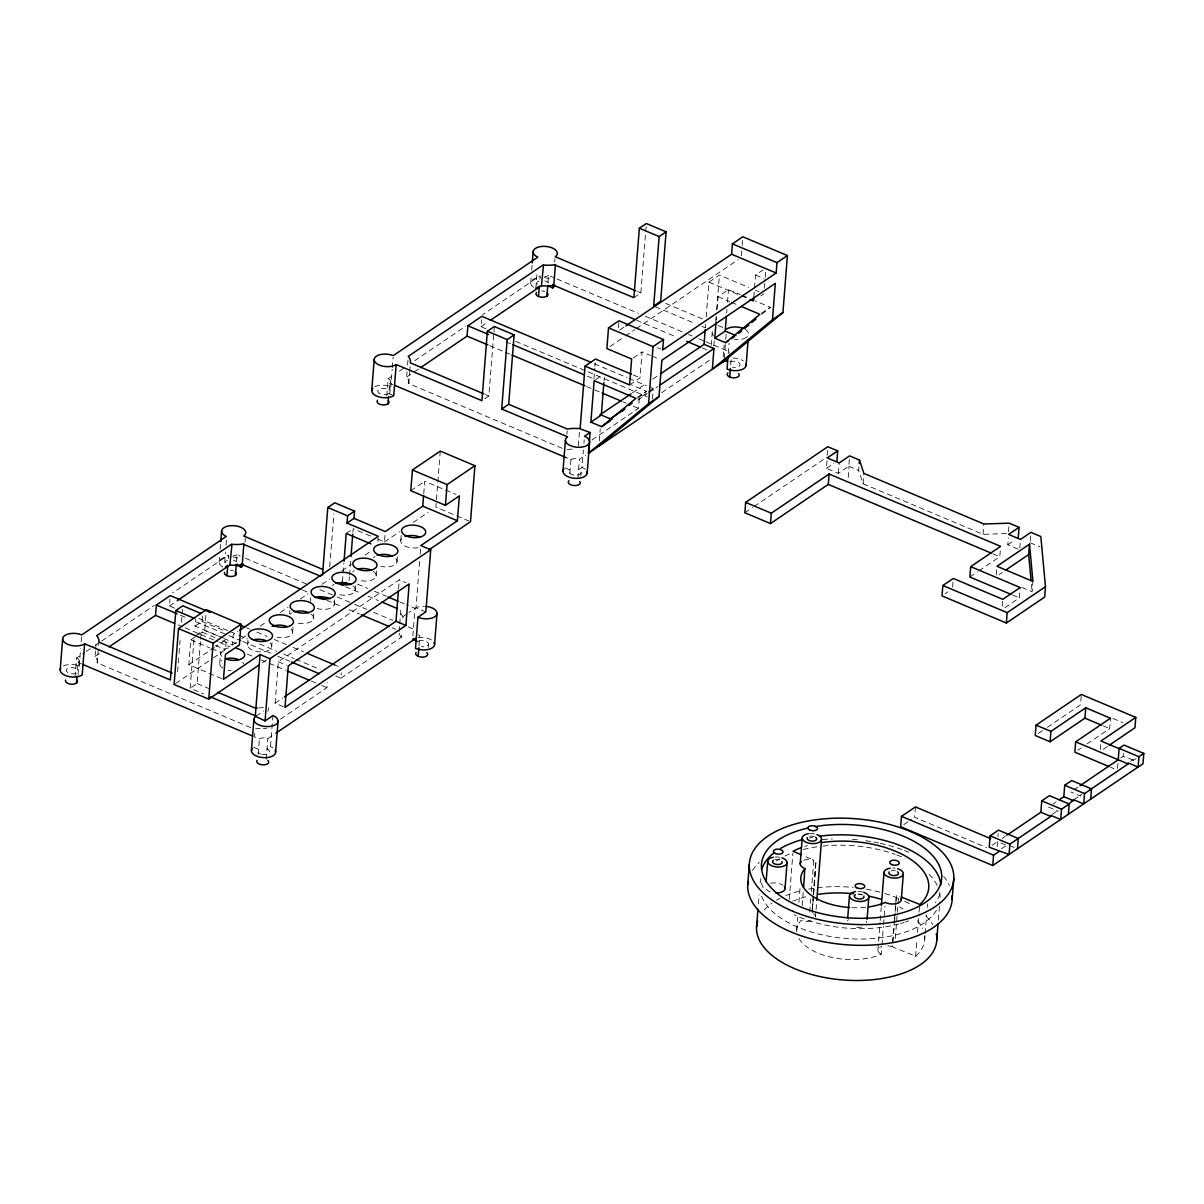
<?xml version="1.0" encoding="UTF-8"?>
<svg xmlns="http://www.w3.org/2000/svg" width="1204" height="1204" viewBox="0 0 1204 1204"><rect width="100%" height="100%" fill="white"/><g stroke="black" fill="none" stroke-linecap="round" stroke-linejoin="round"><path stroke-width="0.75" stroke-dasharray="5 3.75" d="M1120.668 758.114L1123.106 756.473L1136.38 761.003M419.579 561.485L416.012 607.779L408.999 612.46M75.099 677.024L76.589 658.016L84.701 652.523M76.589 658.016A6.065 3.13 4.5 0 1 78.064 662.471L77.252 672.825A6.065 3.13 4.5 0 1 68.824 673.096A6.065 3.13 4.5 0 1 67.349 668.656A6.065 3.13 4.5 0 1 75.777 668.386L79.253 666.023L80.623 648.745M78.079 674.616L79.163 660.8M81.165 641.837L81.571 636.66M250.718 727.607L97.223 662.892A24.261 12.492 4.5 0 0 95.071 656.376L95.477 651.198M95.613 649.468L96.305 640.829M97.223 662.892L98.728 643.884M174.64 608.155L169.448 605.958L169.99 599.05M177.605 671.591L178.899 655.142M179.05 653.321L180.058 640.528M181.488 622.242L182.496 609.45M221.747 678.604L188.832 664.728L190.789 639.851L196.989 635.652M190.157 688.312L194.235 636.495M223.041 637.924L195.048 626.125L195.62 618.871M191.556 687.364L197.125 683.586L200.466 641.025M200.617 639.173L201.203 631.769L216.013 638.015M195.048 626.125L202.016 621.399L202.588 614.145M198.525 634.598L204.725 630.414L205.944 614.868M219.143 562.268L219.61 556.368M220.151 549.46L220.573 543.982M224.697 562.539L225.509 552.169M226.051 545.261L226.457 540.084M219.715 663.389L220.543 653.019M228.308 558.46L228.579 554.999L172.639 592.91M213.409 657.881L225.509 649.678L226.322 639.309L215.832 646.428M236.466 561.636L237.007 554.728L240.303 556.113M222.605 640.784L232.477 644.953L233.29 634.583L237.925 631.453M245.044 542.191L245.36 538.128M247.557 645.043L247.964 639.866M254.721 733.371L254.45 736.833L259.402 738.925A6.065 3.13 4.5 0 1 267.83 738.639L274.392 734.199M258.168 754.472L259.402 738.925M271.743 646.112L272.014 642.65M267.875 711.383L268.612 707.606M266.189 759.378L267.83 738.639M261.825 754.276A6.065 3.13 4.5 0 0 268.974 753.042A6.065 3.13 4.5 0 0 267.017 749.008L270.494 746.646L272.947 715.552M283.346 706.688L275.099 703.211L278.365 661.748L399.261 579.801L405.853 582.586M289.577 613.965L289.848 610.503M292.632 632.22L293.039 627.043M310.376 601.368L310.662 597.801M313.401 618.841L313.943 611.933M329.73 566.738L333.914 513.747M280.457 719.194L326.961 687.68L327.368 682.502M334.23 604.859L334.637 599.667M342.433 581.592L343.892 563.081M335.69 676.046L340.882 678.243L341.289 673.066M349.1 580.569L349.401 576.866M349.536 575.015L350.846 558.355M352.892 532.454L353.178 528.752L371.283 536.382M355.12 590.697L355.526 585.52M386.785 396.011L388.139 378.733L391.631 376.385M393.738 395.634L388.802 393.542L389.614 383.188A6.065 3.13 4.5 0 0 388.139 378.733M377.905 541.469L378.176 538.022M389.765 393.618L390.713 381.517M388.802 393.542A6.065 3.13 4.5 0 1 380.359 393.828A6.065 3.13 4.5 0 1 378.899 389.374A6.065 3.13 4.5 0 1 387.327 389.103L390.803 386.74L392.173 369.462M392.308 367.747L393.121 357.377M376.13 576.054L376.536 570.862M377.875 539.151L384.452 541.935L385.13 533.297M562.268 448.324L408.773 383.609A24.261 12.492 4.5 0 0 406.621 377.093L407.027 371.916M407.584 365.008L408.126 358.1M408.773 383.609L409.676 372.427M409.721 371.524L410.218 365.519M397.019 561.892L397.425 556.715M400.766 540.506L401.173 535.328M398.554 588.816L399.261 579.801M399.081 631.573L399.593 625.568M399.728 623.853L400.812 610.022A24.261 12.492 4.5 0 0 402.964 616.538L402.557 621.716M340.882 678.243L401.323 637.262L401.73 632.085M423.748 493.715L424.726 481.284L443.779 489.321M412.852 635.998L415.019 608.366L406.576 604.799M420.136 554.201L420.693 547.293M418.992 645.991L419.805 635.622A6.065 3.13 4.5 0 1 418.405 634.824M440.273 451.109L435.863 507.08L468.777 520.956M428.248 647.511L428.519 644.05M486.19 328.873L480.998 326.675L481.54 319.767M484.7 398.795L488.869 395.966L493.76 333.824M493.911 332.003L494.332 326.525M530.693 282.985L531.145 277.101M531.701 270.193L532.153 264.293M535.825 288.433L537.059 272.887M539.859 279.177L540.129 275.716L482.653 314.68M548.016 282.353L548.557 275.445L553.494 277.537M554.728 261.99L554.999 258.529M566.933 434.223L567.204 430.776M569.853 473.458L570.952 459.642L566 457.55M578.326 445.916L579.56 430.37M577.875 478.364L579.38 459.371L585.641 455.112M580.855 475.971L581.126 472.51M565.188 467.92L570.124 469.996A6.065 3.13 4.5 0 0 571.599 474.451A6.065 3.13 4.5 0 0 580.027 474.18A6.065 3.13 4.5 0 0 578.567 469.726L582.044 467.378L583.398 450.1M583.94 443.192L584.211 439.731M593.918 379.185L594.776 368.213M594.926 366.377L595.212 362.72M599.276 440.965L600.224 428.88M604.017 380.81L604.303 377.213M618.42 327.684L618.961 320.776M633.891 297.659L640.859 292.948L646.322 223.508M629.602 384.919L640.031 377.845L642.078 351.929L650.326 355.406M592.007 439.927L638.511 408.397L639.324 398.042L647.06 392.79M652.433 398.96L653.245 388.591L648.053 386.409M705.363 327.879L705.649 324.222M706.221 316.908L708.96 282.157L719.405 275.069L748.527 287.35M711.188 345.382L712.362 330.739A24.261 12.492 4.5 0 0 713.37 335.66M713.822 345.894L714.243 340.717M715.808 320.806L716.094 317.134M716.666 309.819L719.405 275.069M716.199 320.129L716.485 316.517M717.042 309.308L718.035 296.696L728.48 289.607L740.204 294.559M723.183 356.986L724.131 344.886M726.644 313.04L726.93 309.443M727.487 302.234L728.48 289.607M724.266 358.446L725.621 341.183M725.756 339.453L726.433 330.814M728.285 353.524L729.097 343.155M731.084 359.8L730.542 366.708A6.065 3.13 4.5 0 0 732.318 367.25M741.378 255.775L742.055 247.151M742.191 245.42L742.597 240.228M753.794 297.237L754.381 289.833M754.517 287.982L755.54 275.024L763.005 269.967M764.389 288.298L765.112 279.042M765.262 277.191L765.699 271.637M758.4 903.813L759.107 894.798M789.252 899.343L792.894 853.064M827.148 455.353L827.554 450.161M849.332 459.341L848.79 466.249L838.345 473.338L826.456 468.326L827.133 459.687M796.702 930.06L797.725 917.102M798.899 902.308L800.208 885.647M802.195 905.604L803.203 892.646M838.345 473.338L839.158 462.968M809.705 911.97L810.728 899.027M811.315 891.622L813.784 860.153L804.212 856.029M812.158 909.08L813.182 896.122M813.332 894.271L815.951 860.965L813.347 898.049M812.399 909.201L813.407 896.243M813.558 894.391L815.951 860.965M812.188 912.858L813.212 899.9M848.233 477.506L849.061 467.137M815.469 917.012L815.906 911.458M816.056 909.607L816.643 902.202M1006.529 533.583L983.051 534.35L863.087 483.767L858.678 470.433L859.22 463.525M863.087 483.767L863.9 473.398M877.882 950.122L880.064 922.369M880.199 920.518L881.223 907.56M798.974 938.533A50.086 25.796 4.5 0 0 881.162 954.275L881.825 946.826M881.975 944.974L883.435 926.478M883.57 924.627L885.03 906.115M887.784 945.817A9.707 4.997 4.5 0 1 892.044 946.63L894.361 920.819M894.512 918.968L894.948 913.415M895.099 911.563L896.453 894.843L895.069 915.356M924.657 936.396A78.23 40.289 4.5 0 1 915.823 956.277L894.557 947.759A9.707 4.997 4.5 0 0 892.6 946.826L894.346 924.612M894.482 922.761L894.918 917.207M895.294 938.503L897.913 905.182M898.064 903.331L898.635 895.926A9.707 4.997 4.5 0 1 900.125 897.07M915.431 806.921L914.604 817.275L986.497 847.586M915.612 956.473L916.906 939.812M917.493 932.423L918.938 913.911M919.088 912.06L919.66 904.671M924.702 939.045L924.988 935.342M925.139 933.491L926.598 914.98M927.17 907.575L927.471 903.873M952.605 587.085L953.147 580.178M938.352 920.052L939.782 902.037M983.051 534.35L983.864 523.981M996.295 574.895L996.701 569.703M978.852 570.937L999.817 556.73L1000.494 548.091M1002.225 606.229L1002.646 601.037M1008.47 531.807L1009.027 524.884M1017.982 549.069L1007.793 544.78L1008.335 537.872M1019.803 548.061L1020.36 541.153M997.168 846.743L997.574 841.551L1005.822 845.027M997.966 836.675L998.221 833.409M1004.858 607.719L1019.367 597.891L1020.179 587.522M1030.248 540.987L1030.654 535.795M1021.835 587.447L1032.114 591.781L1032.927 581.412M1081.192 696.183L1080.515 704.822L1047.329 727.321M1080.771 795.076L1080.68 796.1L1070.792 791.931M1100.275 749.64L1100.968 741.002M1086.971 743.982L1109.667 728.601L1110.479 718.231M1117.553 768.408L1117.959 763.231M1123.106 756.473L1123.362 753.207M637.834 398.328L646.428 391.24L631.363 384.889M761.741 314.349L770.334 307.261L755.269 300.91M1133.009 760.642L1136.019 758.595M399.337 371.148L405.507 366.964M414.763 360.688L465.677 326.179M406.621 377.093L412.822 372.894M414.372 371.84L419.022 368.695M480.998 326.675L487.199 322.476M86.252 651.469L93.957 646.247M95.507 645.209L100.128 642.063M101.678 641.025L154.127 605.462M95.071 656.376L99.721 653.23M169.448 605.958L175.649 601.759M619.699 330.077L624.364 326.916M609.976 346.481L623.883 337.06M625.418 336.021L634.689 329.73M636.224 328.692L738.157 259.597M195.635 635.546L201.203 631.769M346.225 533.462L353.178 528.752M410.79 490.72L424.726 481.284M595.634 379.666L600.104 376.641M633.123 357.994L642.078 351.929M188.832 664.728L214.327 647.436M175.603 683.496L211.904 658.904M232.477 644.953L240.183 639.73M241.733 638.677L246.353 635.546M260.245 626.125L266.415 621.941M280.306 612.535L288.012 607.313M300.353 598.945L308.073 593.707M321.95 584.301L329.67 579.079M342.011 570.711L351.267 564.435M365.158 555.014L371.329 550.83M384.452 541.935L399.577 531.686M413.183 522.461L428.308 512.212M760.958 295.883L763.938 293.851M632.567 392.805L646.563 383.323M652.779 379.109L657.444 375.949M637.473 397.32L646.428 391.24M761.379 313.326L770.334 307.261M648.61 391.751L653.245 388.591M637.804 400.134L647.135 393.813M648.685 392.76L658.016 386.439M262.337 662.802L266.972 659.657M661.733 392.654L709.773 360.086M256.076 716.109L263.616 710.992M275.099 703.211L282.85 697.959M402.964 616.538L407.479 613.468M744.855 512.753L752.605 507.501M754.155 506.463L826.997 457.068M826.456 468.326L833.92 463.269M1007.793 544.78L1013.768 540.731M945.005 593.873L947.999 591.856M969.867 577.017L977.362 571.945M999.245 574.519L1002.345 572.412M903.783 824.62L911.518 819.382M1038.284 733.447L1045.824 728.345M1077.881 750.137L1080.906 748.09M1103.18 749.324L1107.71 746.239M992.006 845.328L997.574 841.551M1002.21 838.42L1005.31 836.313M1053.109 803.926L1056.164 801.849M1073.848 789.854L1078.438 786.739M1001.397 848.775L1006.168 845.644M1052.356 814.325L1058.632 809.976M1073.802 799.787L1081.839 794.249M1130.646 761.259L1133.084 759.604M755.54 275.024L763.787 278.5M755.375 290.239L758.806 291.684M741.875 295.251L748.572 298.08M708.96 282.157L739.798 295.161M741.513 295.883L748.361 298.758M718.035 296.696L729.759 301.632M731.43 302.339L738.127 305.154M637.428 291.503L640.859 292.948M665.722 303.423L702.91 319.105M718.126 325.516L723.198 327.654M655.412 306.734L695.099 323.47M702.007 326.374L705.454 327.834M556.97 278.997L638.361 313.311M645.284 316.231L686.837 333.749M688.583 334.486L692.044 335.946M698.967 338.866L704.159 341.048M705.89 341.785L729.895 351.899A6.065 3.13 4.5 0 0 729.473 352.23M636.57 320.204L676.242 336.939M702.098 347.836L707.275 350.018M657.55 347.745L660.981 349.19M651.981 356.098L658.573 358.882M633.184 374.956L640.031 377.845M848.79 466.249L858.678 470.433M1030.112 542.718L1040.015 546.887M594.37 363.774L627.269 377.65M629 378.372L646.322 385.671M515.628 341.289L647.24 396.778M505.981 341.816L511.173 344.013M587.371 376.13L594.294 379.049M992.879 553.81L999.817 556.73M489.592 345.608L503.438 351.448M505.168 352.185L510.361 354.367M586.559 386.499L600.405 392.338M622.919 401.835L626.381 403.295M633.319 406.215L638.511 408.397M1012.534 595.002L1019.367 597.891M485.468 394.521L488.869 395.966M389.614 383.188L392.91 384.573M1112.842 718.457L1123.046 722.761M1103.075 725.816L1109.667 728.601M1110.615 767.264L1114.016 768.694M445.51 490.043L455.895 494.423M1048.503 807.041L1058.406 811.21M1010.863 846.081L1014.159 847.481M425.825 611.918L416.012 607.779A12.13 6.246 4.5 0 1 424.425 606.259M357.558 584.136L367.702 588.41M374.459 591.254L386.288 596.251M399.818 601.955L404.875 604.092M345.593 586.739L361.125 593.286M368.018 596.206L378.372 600.57M245.42 558.265L307.757 584.557M319.873 589.674L335.464 596.236M337.195 596.973L352.787 603.535M354.518 604.273L366.633 609.374M373.556 612.294L392.609 620.331M408.201 626.908L413.393 629.09M302.595 590.035L307.772 592.217M326.751 600.209L342.267 606.756M349.16 609.675L359.514 614.025M392.278 627.841L395.725 629.301M246.459 627.72L249.92 629.18M256.843 632.1L267.243 636.48M274.166 639.399L286.281 644.516M293.219 647.436L303.604 651.816M334.772 664.954L338.234 666.414M198.886 618.374L228.324 630.791M230.054 631.513L236.977 634.433M238.708 635.17L247.377 638.812M259.492 643.929L276.815 651.229M283.738 654.148L294.122 658.528M295.868 659.265L320.098 669.484M202.016 621.399L225.058 631.122M180.585 615.259L185.777 617.441M196.162 621.821L227.345 634.975M229.076 635.697L241.191 640.814M242.922 641.536L270.629 653.23M277.552 656.15L289.682 661.252M204.725 630.414L222.048 637.714M223.778 638.436L239.355 645.013M278.365 661.748L286.612 665.225M178.041 624.891L183.234 627.088M184.964 627.811L217.864 641.687M219.595 642.409L229.979 646.789M247.302 654.103L252.494 656.285M261.163 659.942L285.393 670.161M311.369 681.103L320.038 684.76M321.769 685.497L326.961 687.68M215.636 645.51L225.509 649.678M190.789 639.851L209.842 647.887M211.588 648.61L221.972 652.989M197.125 683.586L210.926 689.41M193.543 689.741L203.687 694.016M78.064 662.471L81.36 663.856M253.638 747.202L258.589 749.279A6.065 3.13 4.5 0 0 260.726 753.975M881.238 954.23L880.997 954.11A9.707 4.997 4.5 0 1 881.343 946.6M1031.422 584.331L1032.114 591.781M417.908 547.73A12.13 6.246 4.5 0 1 403.521 545.231A12.13 6.246 4.5 0 1 402.919 537.586M269.967 642.906A12.13 6.246 4.5 0 1 259.974 651.861A12.13 6.246 4.5 0 1 249.017 641.988M231.078 670.658A12.13 6.246 4.5 0 1 227.977 670.176M222.74 668.085A12.13 6.246 4.5 0 1 221.702 660.424M242.621 662.275A12.13 6.246 4.5 0 1 243.659 663.886M373.36 571.313A12.13 6.246 4.5 0 1 373.977 578.958A12.13 6.246 4.5 0 1 359.921 580.433M352.712 571.975A12.13 6.246 4.5 0 1 354.187 570.621M395.935 558.641A12.13 6.246 4.5 0 1 393.874 565.383A12.13 6.246 4.5 0 1 380.795 566.271M373.601 557.828A12.13 6.246 4.5 0 1 375.061 556.459M353.073 585.912A12.13 6.246 4.5 0 1 352.501 593.497A12.13 6.246 4.5 0 1 338.128 594.34M332.199 585.701A12.13 6.246 4.5 0 1 333.884 584.407M311.099 614.07A12.13 6.246 4.5 0 1 310.948 621.685A12.13 6.246 4.5 0 1 296.666 622.754M290.284 614.16A12.13 6.246 4.5 0 1 291.895 612.851M291.112 628.985A12.13 6.246 4.5 0 1 290.013 635.862A12.13 6.246 4.5 0 1 277.221 637.247M221.792 656.27A12.13 6.246 4.5 0 1 230.19 647.812M222.635 566.903A12.13 6.246 4.5 0 1 219.685 560.477A12.13 6.246 4.5 0 1 228.956 556.73M232.899 556.895A12.13 6.246 4.5 0 1 240.89 559.785M225.193 562.78A6.065 3.13 4.5 0 1 227.36 560.372M233.32 560.191A6.065 3.13 4.5 0 1 236.135 561.44M270.494 746.646A12.13 6.246 4.5 0 1 272.811 747.895M418.3 641.13A6.065 3.13 4.5 0 1 428.248 643.026A6.065 3.13 4.5 0 1 421.535 646.668M418.119 637.533A12.13 6.246 4.5 0 1 431.754 640.152M255.624 728.826A24.261 12.492 4.5 0 1 260.199 728.42M263.345 728.435A24.261 12.492 4.5 0 1 266.505 728.661M401.323 637.262A24.261 12.492 4.5 0 1 399.216 633.214M63.391 665.993A12.13 6.246 4.5 0 1 79.253 666.023M237.007 554.728A6.065 3.13 4.5 0 1 233.094 555.781M230.175 570.229A6.065 3.13 4.5 0 1 233.23 570.756M333.658 601.594A12.13 6.246 4.5 0 1 330.528 608.17A12.13 6.246 4.5 0 1 317.239 608.502M258.74 707.907A24.261 12.492 4.5 0 1 263.39 707.681M567.174 449.543A24.261 12.492 4.5 0 1 573.315 449.122M570.952 459.642A6.065 3.13 4.5 0 1 579.38 459.371M548.557 275.445A6.065 3.13 4.5 0 1 544.644 276.499M745.231 329.445A12.13 6.246 4.5 0 1 746.796 337.12M746.375 337.436A12.13 6.246 4.5 0 1 734.606 339.332M732.739 358.055A12.13 6.246 4.5 0 1 743.304 360.869M729.85 361.847A6.065 3.13 4.5 0 1 739.798 363.743A6.065 3.13 4.5 0 1 733.086 367.386M582.044 467.378A12.13 6.246 4.5 0 1 585.294 469.334M537.15 284.52A6.065 3.13 4.5 0 1 538.91 281.104M544.87 280.908A6.065 3.13 4.5 0 1 548.437 282.925M533.643 287.289A12.13 6.246 4.5 0 1 540.506 277.447M544.434 277.612A12.13 6.246 4.5 0 1 552.44 280.502M541.725 290.947A6.065 3.13 4.5 0 1 544.78 291.473M374.941 386.71A12.13 6.246 4.5 0 1 390.803 386.74M939.827 894.075A90.36 46.535 4.5 0 1 935.403 902.684M908.553 920.879A90.36 46.535 4.5 0 1 905.483 921.978M903.903 922.49A90.36 46.535 4.5 0 1 900.682 923.468M899.027 923.919A90.36 46.535 4.5 0 1 794.173 914.799M763.14 887.679A90.36 46.535 4.5 0 1 760.672 878.484M809.299 837.939A90.36 46.535 4.5 0 1 812.82 837.247M858 893.985A4.846 2.498 4.5 0 1 862.41 894.828M809.6 836.268A4.846 2.498 4.5 0 1 814.16 836.509M770.304 891.908A9.707 4.997 4.5 0 1 766.045 885.963M770.695 883.254A9.707 4.997 4.5 0 1 782.766 885.136M775.06 859.671A4.846 2.498 4.5 0 1 779.62 859.912M891.08 870.808A4.846 2.498 4.5 0 1 895.34 870.808M775.105 857.007A9.707 4.997 4.5 0 1 779.5 857.233M803.67 860.303A9.707 4.997 4.5 0 1 813.784 860.153M861.733 927.05A9.707 4.997 4.5 0 1 854.373 927.035M847.541 921.06A9.707 4.997 4.5 0 1 848.519 919.57M866.127 921.105A9.707 4.997 4.5 0 1 866.729 922.414M796.732 931.761A50.086 25.796 4.5 0 1 800.976 920.458L801.307 920.503A9.707 4.997 4.5 0 0 810.984 920.864M809.63 833.604A9.707 4.997 4.5 0 1 815.83 834.237M858.106 891.442A9.707 4.997 4.5 0 1 862.47 891.968M752.47 870.462A102.49 52.78 4.5 0 1 759.333 862.35M822.603 839.549A102.49 52.78 4.5 0 1 832.385 838.977M852.387 839.354A102.49 52.78 4.5 0 1 857.399 839.775M865.706 840.753A102.49 52.78 4.5 0 1 872.283 841.777M873.908 842.063A102.49 52.78 4.5 0 1 878.754 843.011M880.365 843.357A102.49 52.78 4.5 0 1 903.166 850.009M904.595 850.551A102.49 52.78 4.5 0 1 908.764 852.236M943.62 876.316A102.49 52.78 4.5 0 1 949.309 885.376M813.227 913.55A9.707 4.997 4.5 0 1 814.295 914.423M814.822 915.04A9.707 4.997 4.5 0 1 815.469 916.68M892.631 868.024A9.707 4.997 4.5 0 1 895.159 868.204M764.239 909.938A90.36 46.535 4.5 0 1 771.824 903.256M776.49 900.246A90.36 46.535 4.5 0 1 780.342 898.154M785.911 895.61A90.36 46.535 4.5 0 1 801.759 890.539M808.742 889.064A90.36 46.535 4.5 0 1 853.245 887.423M866.368 889.184A90.36 46.535 4.5 0 1 883.149 893.022M884.94 893.549A90.36 46.535 4.5 0 1 898.53 898.41M904.761 901.254A90.36 46.535 4.5 0 1 911.925 905.152M925.801 915.792A90.36 46.535 4.5 0 1 932.709 924.597M936.426 910.254A90.36 46.535 4.5 0 1 844.832 938.383A90.36 46.535 4.5 0 1 761.124 894.978M760.145 882.758A90.36 46.535 4.5 0 1 760.868 879.778M776.204 861.026A90.36 46.535 4.5 0 1 779.756 858.783M784.948 856.029A90.36 46.535 4.5 0 1 792.142 852.974M803.339 849.497A90.36 46.535 4.5 0 1 817.441 846.728M823.009 846.051A90.36 46.535 4.5 0 1 895.174 854.373M896.86 854.99A90.36 46.535 4.5 0 1 904.972 858.347M929.067 874.33A90.36 46.535 4.5 0 1 937.54 886.174M939.571 892.299A90.36 46.535 4.5 0 1 940.053 898.425M792.819 901.224A78.23 40.289 4.5 0 1 807.794 896.303M858.708 894.361A78.23 40.289 4.5 0 1 862.064 894.873M899.523 906.898A78.23 40.289 4.5 0 1 903.166 908.96M917.478 920.669A78.23 40.289 4.5 0 1 922.52 928.434M804.739 846.472A78.23 40.289 4.5 0 1 807.523 845.629M865.676 907.289A50.086 25.796 4.5 0 1 849.557 907.53"/><path stroke-width="1.5" d="M429.196 549.701L470.508 521.693L474.918 465.722L440.273 451.109L412.43 469.996L410.79 490.72L445.435 505.334L459.356 495.882L457.4 520.76L420.828 545.562L430.716 549.731L269.967 658.708L260.064 654.524L255.248 716.756A12.13 6.246 4.5 0 0 259.898 725.335A12.13 6.246 4.5 0 0 276.167 724.236A12.13 6.246 4.5 0 0 272.947 715.552L265.076 720.895L255.639 716.425M1089.861 789.884L1128.133 763.938L1128.208 762.915L1138.111 767.083L1142.987 763.772L1143.8 753.418L1124.009 745.065L1119.133 748.376L1118.23 759.769L1079.973 785.715M60.2 669.891L62.653 638.797M76.439 683.195L76.981 676.287M322.446 569.326L243.705 535.991A12.13 6.246 4.5 0 0 240.695 527.202A12.13 6.246 4.5 0 0 223.974 527.623A12.13 6.246 4.5 0 0 226.262 536.427L81.706 634.929A12.13 6.246 4.5 0 0 64.85 635.471A12.13 6.246 4.5 0 0 67.785 644.366A12.13 6.246 4.5 0 0 84.641 643.824L82.203 674.917A12.13 6.246 4.5 0 1 67.048 676.076A12.13 6.246 4.5 0 1 60.682 668.31M109.022 646.924L155.527 615.394L156.339 605.04L170.261 595.604L210.098 612.384M200.933 613.453L182.782 605.808L175.829 610.518L170.366 679.959L84.641 643.824M260.064 654.524L223.477 679.327L225.434 654.449L239.355 645.013L240.996 624.289L206.351 609.675L178.508 628.563L174.098 684.519L208.743 699.133L259.251 664.894M220.753 541.74L221.611 530.768M208.743 699.133L213.138 643.162L240.996 624.289M226.939 575.723L227.767 565.368L225.449 566.933M177.199 600.706L229.904 564.992L231.966 544.298A24.261 12.492 4.5 0 0 242.817 544.042L320.64 576.219M235.382 575.452L236.195 565.097A6.065 3.13 4.5 0 0 237.143 564.029M236.195 565.097L241.131 567.174L241.402 563.713M300.88 589.313L242.23 564.586L243.87 543.862M251.44 750.528L253.878 719.435M265.076 720.895L269.967 658.708M275.626 752.214L278.079 721.121M322.491 575.121L327.804 507.501L334.772 502.775L354.563 511.128L353.991 518.382L347.038 523.108L378.312 536.292L239.461 630.399M342.433 581.592L342.147 585.294L346.316 582.465M344.028 561.23L346.225 533.462L370.907 543.877M347.038 523.108L347.61 515.854L354.563 511.128M350.996 556.504L352.742 534.305M371.75 390.608L374.188 359.514M387.974 403.912L388.531 397.004M635.712 290.781L555.255 256.723A12.13 6.246 4.5 0 0 552.23 247.934A12.13 6.246 4.5 0 0 535.524 248.34A12.13 6.246 4.5 0 0 537.812 257.144L393.257 355.647A12.13 6.246 4.5 0 0 376.4 356.188A12.13 6.246 4.5 0 0 379.335 365.083A12.13 6.246 4.5 0 0 396.191 364.541L393.738 395.634A12.13 6.246 4.5 0 1 377.89 396.567A12.13 6.246 4.5 0 1 372.773 388.29M284.4 696.905L395.996 621.264L398.404 590.622M405.898 625.433L409.164 583.97L288.268 665.917L285.002 707.38L405.898 625.433L395.996 621.264M353.991 518.382L385.265 531.566L422.754 506.162L423.597 495.491M430.716 549.731L425.825 611.918L417.954 617.261L415.515 648.354A12.13 6.246 4.5 0 0 429.617 649.106A12.13 6.246 4.5 0 0 434.027 642.424M418.179 656.361L418.857 647.722M434.569 644.486L437.022 613.393M445.435 505.334L447.075 484.595L474.918 465.722M420.572 367.641L467.077 336.127L467.889 325.757L481.811 316.321L590.908 362.314M508.675 404.303L567.34 429.045A24.261 12.492 4.5 0 1 579.696 428.654L590.065 432.507L584.482 436.284A12.13 6.246 4.5 0 1 587.432 445.164A12.13 6.246 4.5 0 1 570.561 445.721A12.13 6.246 4.5 0 1 567.626 436.826L501.707 409.029L508.675 404.303L514.138 334.862L494.332 326.525L487.379 331.235L481.916 400.676L396.191 364.541M501.707 409.029L507.17 339.588L514.138 334.862M532.273 262.863L533.161 251.485M538.489 296.455L539.317 286.085M490.299 320.384L541.454 285.709L543.516 265.03A24.261 12.492 4.5 0 0 554.367 264.76L633.891 297.659L639.354 228.218L646.322 223.508L666.113 231.845L660.65 301.286L653.682 306.012L659.16 236.571L666.113 231.845M546.917 296.169L547.745 285.815A6.065 3.13 4.5 0 0 548.317 285.303M547.745 285.815L552.681 287.891L552.952 284.445M634.839 319.481L553.78 285.303L555.42 264.579M562.975 471.246L565.428 440.152M580.162 428.323L585.054 366.136L595.498 359.063L631.468 374.233M745.953 363.969A12.13 6.246 4.5 0 1 740.505 370.019A12.13 6.246 4.5 0 1 727.065 369.071L727.878 358.702L588.425 453.231L589.102 444.592M589.373 441.146L590.065 432.507M590.878 422.137L594.129 380.675L635.983 398.328L601.624 426.667L590.878 422.137L601.323 415.064L603.866 382.616M587.176 472.931L589.629 441.838M625.914 325.863L731.611 254.225L732.423 243.855L742.868 236.782L787.416 255.564L776.971 262.638L776.159 273.007L662.697 349.912L663.509 339.543L618.961 320.776L608.517 327.849L606.891 348.573L631.633 359.018L629.602 384.919L585.054 366.136M588.425 453.231L648.58 403.626L653.065 346.632L663.509 339.543M598.87 446.157L659.024 396.552L661.869 360.282L775.331 283.361L772.486 319.647L712.332 369.237L713.972 348.513L704.069 344.344L660.544 373.842M704.069 344.344L705.213 329.7M728.51 340.657L725.53 342.673L714.785 338.143L716.049 321.919M714.785 338.143L725.214 331.07L726.358 316.652M729.729 377.078L730.407 368.439M746.119 365.203L748.135 339.588M753.794 297.237L753.508 300.925L750.077 299.48M836.9 461.252L837.713 450.883L827.825 446.714L745.667 502.399L744.855 512.753L770.485 523.559L828.277 484.399L829.089 474.03L1000.629 546.36L970.695 566.648L969.867 577.017L1010.833 594.279M722.776 362.163L782.931 312.558L787.416 255.564M770.485 523.559L771.297 513.205L829.089 474.03M747.714 884.94L749.339 864.216M756.548 927.246L757.963 909.231M766.105 881.689L767.701 861.327M785.023 888.597L787.055 862.681M800.193 863.825L802.24 837.924M803.64 887.092L804.829 868.49A9.707 4.997 4.5 0 1 801.292 861.688M816.779 900.351L821.595 839.278M859.22 463.525L859.49 460.063L849.603 455.895L839.158 462.968L827.268 457.956L837.713 450.883M847.706 918.005L849.467 895.806M867.076 919.359L868.821 897.161M881.373 905.709L883.992 872.388M990.726 838.676L915.431 806.921L901.495 816.357L900.682 826.727L992.743 865.525L1137.765 767.234M901.314 899.659L903.346 873.743M970.695 566.648L1020.179 587.522L1002.781 599.321L953.282 578.447L942.837 585.52L942.025 595.89L1006.363 623.025L1044.651 597.064L1045.463 586.694L1040.828 536.517L1030.925 532.349L1020.495 539.422L1008.606 534.41L1019.051 527.337L1009.163 523.168L983.864 523.981L863.9 473.398L859.49 460.063M936.802 939.888L938.066 923.664M952.168 899.283L953.794 878.544M1006.363 623.025L1007.176 612.655L1045.463 586.694M1017.455 848.865L1018.268 838.496L998.477 830.158L990.124 835.817L989.221 847.225L1009.102 854.524L1009.915 844.17L1050.746 816.402L1050.836 815.364L1060.724 819.533L1061.537 809.178L1069.197 803.986L1049.406 795.633L1041.746 800.826L1040.843 812.233L1006.845 835.275M1018.238 537.706L1019.051 527.337M992.743 865.525L993.556 855.171L999.124 851.394M1031.075 580.614L1028.668 554.577L1029.495 544.208L996.972 566.256L1032.927 581.412L1029.495 544.208M1109.23 745.216L1134.951 727.773L1135.778 717.403L1081.327 694.452L1036.072 725.124L1035.259 735.493L1050.114 741.754L1084.924 718.156L1085.737 707.786L1110.479 718.231L1075.669 741.83L1074.856 752.184L1108.899 766.542M1050.114 741.754L1050.926 731.385L1085.737 707.786M1059.234 799.772L1063.824 796.657L1064.727 785.249L1071.68 780.538L1091.486 788.876L1090.658 799.245M1068.384 814.34L1069.197 803.986M1067.602 804.979L1073.802 799.787L1083.705 803.956L1084.518 793.602L1091.486 788.876M1138.111 767.083L1138.924 756.714L1143.8 753.418M805.1 868.596L805.055 868.641A50.086 25.796 4.5 0 0 849.557 907.53M622.092 411.316L624.951 408.954M629.24 405.417L632.115 403.054M725.53 342.673L759.89 314.334L741.483 306.568M738.835 333.237L741.694 330.874M744.554 328.511L748.858 324.975M751.717 322.612L756.022 319.06M543.079 264.97L408.261 356.369A24.261 12.492 4.5 0 1 410.398 362.886L483.752 393.813M535.825 288.433L538.158 286.868M231.529 544.253L96.711 635.652A24.261 12.492 4.5 0 1 98.863 642.153L172.202 673.081M599.923 414.928L631.016 393.858M609.826 419.097L623.822 409.616M659.566 385.385L713.972 348.513M601.624 426.667L610.563 420.602M731.49 338.64L734.47 336.608M648.58 403.626L659.024 396.552M772.486 319.647L782.931 312.558M275.942 733.146L416.328 637.985M1005.445 570.32L1028.668 554.577M1135.778 717.403L1100.968 741.002L1119.765 748.933M552.681 287.891L552.817 287.816A12.13 6.246 4.5 0 0 554.773 285.273M241.131 567.174L241.267 567.084A12.13 6.246 4.5 0 0 243.313 564.149M780.553 848.414L784.406 846.337A90.36 46.535 4.5 0 1 802.466 839.564M553.78 285.303L552.741 285.483A24.261 12.492 4.5 0 1 541.875 285.754L541.454 285.709M242.23 564.586L241.191 564.766A24.261 12.492 4.5 0 1 230.34 565.037L229.904 564.992M901.871 897.281L919.901 904.46A78.23 40.289 4.5 0 0 908.975 858.211A78.23 40.289 4.5 0 0 822.618 842.454M732.423 243.855L776.971 262.638M731.611 254.225L776.159 273.007M639.354 228.218L659.16 236.571M725.214 331.07L735.975 335.6M686.581 341.289L700.382 347.113M727.427 361.576L724.131 360.177A12.13 6.246 4.5 0 1 724.597 359.876M608.517 327.849L653.065 346.632M487.379 331.235L507.17 339.588M467.889 325.757L488.673 334.516M512.919 344.735L583.91 374.67M828.277 484.399L991.148 553.072M467.077 336.127L487.846 344.886M512.091 355.105L584.828 385.762M602.15 393.076L621.189 401.098M601.323 415.064L612.053 419.594M745.667 502.399L771.297 513.205M942.837 585.52L1007.176 612.655M394.566 385.265L566 457.55M1084.924 718.156L1101.419 725.109M1119.133 748.376L1138.924 756.714M1036.072 725.124L1050.926 731.385M1075.669 741.83L1128.133 763.938M412.43 469.996L447.075 484.595M422.754 506.162L457.4 520.76M1064.727 785.249L1084.518 793.602M1063.824 796.657L1073.727 800.826M1041.746 800.826L1061.537 809.178M327.804 507.501L347.61 515.854M1040.843 812.233L1050.746 816.402M990.124 835.817L1009.915 844.17M387.974 596.958L398.118 601.232M901.495 816.357L993.556 855.171M381.834 602.03L397.365 608.577M318.127 596.582L325.02 599.487M361.23 614.762L388.832 626.396M417.532 641.551L412.581 639.459A12.13 6.246 4.5 0 1 414.131 638.617M239.536 624.801L244.728 626.998M307.065 653.275L334.772 664.954M175.829 610.518L193.979 618.179M156.339 605.04L177.123 613.799M291.413 661.989L319.12 673.668M155.527 615.394L174.565 623.431M287.139 670.884L309.639 680.38M178.508 628.563L213.138 643.162M217.834 692.315L255.79 708.328A24.261 12.492 4.5 0 1 257.25 708.087M210.444 696.86L256.076 716.109M83.016 664.548L252.72 736.096M801.021 854.659L793.045 851.213L796.897 849.407A78.23 40.289 4.5 0 1 800.705 847.872M377.198 555.375A12.13 6.246 4.5 0 1 391.932 555.917M236.451 648.369A12.13 6.246 4.5 0 1 243.494 657.459A12.13 6.246 4.5 0 1 225.946 658.934M405.056 536.502A12.13 6.246 4.5 0 1 419.775 537.044M358.988 568.815A12.13 6.246 4.5 0 1 371.043 570.079M336.202 583.428A12.13 6.246 4.5 0 1 350.936 584.587M294.152 611.843A12.13 6.246 4.5 0 1 308.886 612.776M272.119 626.441A12.13 6.246 4.5 0 1 286.748 626.411M253.322 639.881A12.13 6.246 4.5 0 1 265.422 640.408M226.382 658.543A12.13 6.246 4.5 0 1 238.467 659.611M275.084 750.167A12.13 6.246 4.5 0 1 263.24 757.617A12.13 6.246 4.5 0 1 252.163 748.557M426.773 652.613A6.065 3.13 4.5 0 1 422.303 657.143A6.065 3.13 4.5 0 1 415.982 652.598M426.005 606.364A12.13 6.246 4.5 0 1 436.284 615.349A12.13 6.246 4.5 0 1 417.954 617.261M267.83 760.356A6.065 3.13 4.5 0 1 263.36 764.886A6.065 3.13 4.5 0 1 257.039 760.326M76.589 679.718A6.065 3.13 4.5 0 1 72.526 684.248A6.065 3.13 4.5 0 1 65.573 680.079M235.307 571.81A6.065 3.13 4.5 0 1 231.665 576.505A6.065 3.13 4.5 0 1 224.516 572.336M315.313 597.59A12.13 6.246 4.5 0 1 330.046 598.734M586.995 471.697A12.13 6.246 4.5 0 1 573.601 478.214A12.13 6.246 4.5 0 1 564.014 468.913M726.569 329.083A12.13 6.246 4.5 0 1 743.44 328.541M579.756 481.449A6.065 3.13 4.5 0 1 574.112 485.573A6.065 3.13 4.5 0 1 568.905 480.697M738.699 373.722A6.065 3.13 4.5 0 1 733.07 377.83A6.065 3.13 4.5 0 1 727.848 372.954M547.293 292.888A6.065 3.13 4.5 0 1 542.221 297.237A6.065 3.13 4.5 0 1 536.442 292.497M388.335 400.631A6.065 3.13 4.5 0 1 383.278 404.965A6.065 3.13 4.5 0 1 377.499 400.24M863.84 896.152A4.846 2.498 4.5 0 1 858.076 898.861A4.846 2.498 4.5 0 1 855.367 894.692M815.62 837.201A4.846 2.498 4.5 0 1 812.896 841.099A4.846 2.498 4.5 0 1 807.267 837.623M761.68 869.408A90.36 46.535 4.5 0 1 773.781 853.019M820.09 836.118A90.36 46.535 4.5 0 1 940.836 885.015M815.439 826.561A90.36 46.535 4.5 0 1 941.423 880.395A90.36 46.535 4.5 0 1 802.421 907.65A90.36 46.535 4.5 0 1 808.366 827.946M952.108 895.806A102.49 52.78 4.5 0 1 847.496 944.854A102.49 52.78 4.5 0 1 748.09 881.509M781.998 861.522A4.846 2.498 4.5 0 1 776.475 864.412A4.846 2.498 4.5 0 1 773.615 860.213M781.863 857.82A9.707 4.997 4.5 0 1 784.782 865.661A9.707 4.997 4.5 0 1 769.687 864.607A9.707 4.997 4.5 0 1 773.314 857.233M784.376 886.626A9.707 4.997 4.5 0 1 775.737 892.947M897.582 871.816A4.846 2.498 4.5 0 1 894.346 875.594A4.846 2.498 4.5 0 1 889.124 871.952M901.164 898.666A9.707 4.997 4.5 0 1 896.544 903.587A9.707 4.997 4.5 0 1 885.557 902.533L885.316 902.413A50.086 25.796 4.5 0 1 868.761 906.898M890.177 868.204A9.707 4.997 4.5 0 0 887.122 876.377L887.589 876.617A9.707 4.997 4.5 0 0 901.585 876.407A9.707 4.997 4.5 0 0 898.711 869.092L898.154 868.897A9.707 4.997 4.5 0 0 897.582 868.716M808.426 833.725A9.707 4.997 4.5 0 0 802.27 837.593A9.707 4.997 4.5 0 0 806.876 842.589L807.417 842.77A9.707 4.997 4.5 0 0 819.834 841.942A9.707 4.997 4.5 0 0 818.464 835.29L817.983 835.049A9.707 4.997 4.5 0 0 816.944 834.613M863.629 892.299A9.707 4.997 4.5 0 1 866.398 900.201A9.707 4.997 4.5 0 1 851.198 898.876A9.707 4.997 4.5 0 1 855.653 891.607M936.306 933.762A90.36 46.535 4.5 0 1 844.516 980.071A90.36 46.535 4.5 0 1 757.602 921.226M818.539 894.271A78.23 40.289 4.5 0 1 853.636 893.744M868.671 896.092A78.23 40.289 4.5 0 1 881.343 899.388M357.934 569.146A12.13 6.246 4.5 0 0 376.942 565.684A12.13 6.246 4.5 0 0 359.8 558.46A12.13 6.246 4.5 0 0 357.934 569.146M252.133 639.279A12.13 6.246 4.5 0 0 272.224 637.352A12.13 6.246 4.5 0 0 257.024 629.015A12.13 6.246 4.5 0 0 252.133 639.279M406.666 536.111A12.13 6.246 4.5 0 0 425.674 532.65A12.13 6.246 4.5 0 0 408.532 525.426A12.13 6.246 4.5 0 0 406.666 536.111M378.824 554.984A12.13 6.246 4.5 0 0 397.832 551.522A12.13 6.246 4.5 0 0 380.69 544.298A12.13 6.246 4.5 0 0 378.824 554.984M336.262 582.947A12.13 6.246 4.5 0 0 355.932 580.328A12.13 6.246 4.5 0 0 339.814 572.472A12.13 6.246 4.5 0 0 336.262 582.947M294.769 611.391A12.13 6.246 4.5 0 0 314.214 608.471A12.13 6.246 4.5 0 0 297.719 600.826A12.13 6.246 4.5 0 0 294.769 611.391M272.661 624.921A12.13 6.246 4.5 0 0 292.993 623.446A12.13 6.246 4.5 0 0 278.395 614.823A12.13 6.246 4.5 0 0 272.661 624.921M315.388 597.109A12.13 6.246 4.5 0 0 335.043 594.49A12.13 6.246 4.5 0 0 318.925 586.634A12.13 6.246 4.5 0 0 315.388 597.109M857.173 887.995A4.846 2.498 4.5 0 0 864.773 886.611A4.846 2.498 4.5 0 0 857.925 883.721A4.846 2.498 4.5 0 0 857.173 887.995M809.946 830.128A4.846 2.498 4.5 0 0 817.546 828.728A4.846 2.498 4.5 0 0 810.698 825.839A4.846 2.498 4.5 0 0 809.946 830.128M792.744 911.262A102.49 52.78 4.5 0 0 953.417 881.99A102.49 52.78 4.5 0 0 808.546 820.902A102.49 52.78 4.5 0 0 792.744 911.262M775.406 853.531A4.846 2.498 4.5 0 0 783.021 852.146A4.846 2.498 4.5 0 0 776.159 849.256A4.846 2.498 4.5 0 0 775.406 853.531M891.697 864.592A4.846 2.498 4.5 0 0 899.313 863.208A4.846 2.498 4.5 0 0 892.45 860.318A4.846 2.498 4.5 0 0 891.697 864.592"/></g></svg>
